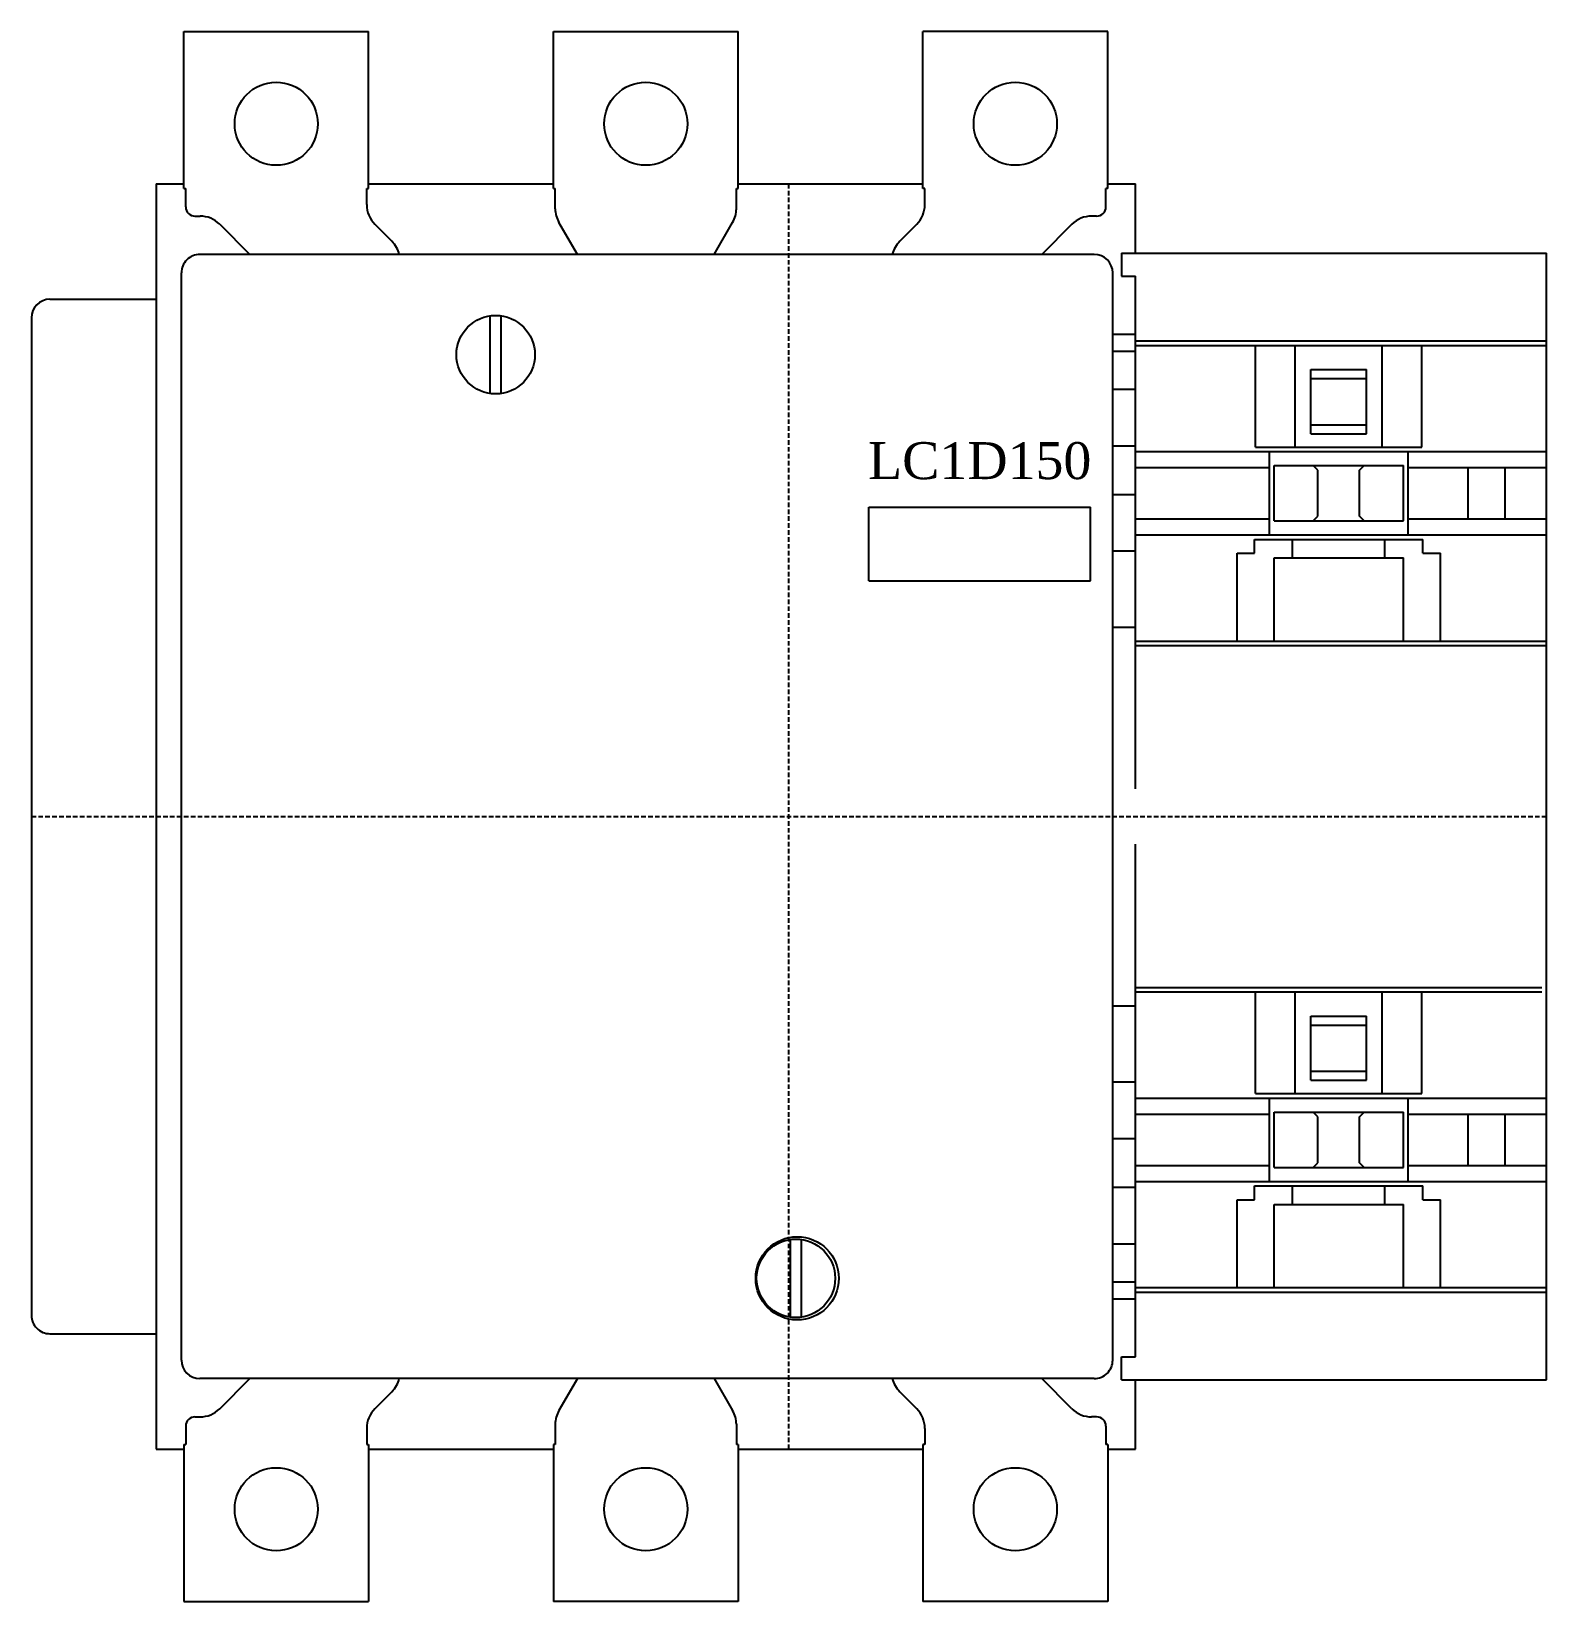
# Model space of a CAD drawing. Extents: x 0 to 164, y 0 to 170.
import ezdxf

# ---------------------------------------------------------------- set-up
doc = ezdxf.new("R2010")
doc.units = 0
doc.linetypes.add('DASHED', pattern=[0.75, 0.5, -0.25])
doc.layers.add('-15N-THT. THIẾT BỊ ĐÓNG MỞ', color=40, linetype='CONTINUOUS')
doc.styles.add('- 04.0', font='times.ttf', dxfattribs={"height": 4})

# ---------------------------------------------------------------- blocks, each defined once
blk = doc.blocks.new('06 - N - SC CTT LC1D150')
at = {"layer": '-15N-THT. THIẾT BỊ ĐÓNG MỞ'}
for p, q in [((16.5, 85), (36.5, 85)), ((16.5, 68), (16.5, 85)), ((36.5, 68), (36.5, 85)), ((56.5, 85), (76.5, 85)), ((56.5, 68), (56.5, 85)), ((76.5, 68), (76.5, 85)), ((116.499939, 85), (96.499939, 85)), ((96.499939, 68), (96.499939, 85)), ((116.499939, 68), (116.499939, 85)), ((13.5, 68.5), (13.5, -68.5)), ((13.5, 68.5), (16.5, 68.5)), ((16.5, 68), (16.699997, 68)), ((16.699997, 66), (16.699997, 68)), ((36.300003, 66.242645), (36.300003, 68)), ((36.300003, 68), (36.5, 68)), ((36.5, 68.5), (56.5, 68.5)), ((56.5, 68), (56.699997, 68)), ((56.699997, 65.803848), (56.699997, 68)), ((76.300003, 65.803833), (76.300003, 68)), ((76.300003, 68), (76.5, 68)), ((76.5, 68.5), (96.499939, 68.5)), ((96.69989, 68), (96.499939, 68)), ((96.69989, 66.242645), (96.69989, 68)), ((116.499939, 68), (116.299988, 68)), ((116.299988, 66), (116.299988, 68)), ((116.499939, 68.5), (119.499939, 68.5)), ((119.499939, 61), (119.499939, 68.5)), ((17.699997, 65), (18.257355, 65)), ((115.299988, 65), (114.742615, 65)), ((20.378678, 64.121346), (23.648957, 60.851067)), ((37.178665, 64.121338), (39.021313, 62.278687)), ((59.09539, 60.851067), (57.101925, 64.303848)), ((73.904627, 60.851067), (75.898081, 64.303833)), ((95.821324, 64.121323), (93.978688, 62.278687)), ((112.621311, 64.121338), (109.351044, 60.851067)), ((115.042252, 60.851067), (18.242264, 60.851067)), ((117.999939, 61), (163.999939, 61)), ((117.999939, 61), (117.999939, 58.5)), ((163.999939, -61), (163.999939, 61)), ((16.242264, -58.851067), (16.242264, 58.851067)), ((117.042252, -58.851067), (117.042252, 58.851067)), ((117.999939, 58.5), (119.499939, 58.5)), ((119.499939, 3), (119.499939, 58.5)), ((2, 56), (13.5, 56)), ((0, 54), (0, -54)), ((49.649994, 45.792572), (49.649994, 54.207428)), ((50.850006, 45.792572), (50.850006, 54.207428)), ((117.042252, 52.220276), (119.499939, 52.220276)), ((119.499939, 51.5), (163.999939, 51.5)), ((119.499939, 51), (163.999939, 51)), ((132.499939, 40), (132.499939, 51)), ((136.799988, 40), (136.799988, 51)), ((146.19989, 40), (146.19989, 51)), ((150.499939, 40), (150.499939, 51)), ((117.042252, 50.363968), (119.499939, 50.363968)), ((138.499939, 48.399994), (144.499939, 48.399994)), ((138.499939, 41.439423), (138.499939, 48.399994)), ((144.499939, 41.439423), (144.499939, 48.399994)), ((117.042252, 46.25), (119.499939, 46.25)), ((138.499939, 47.419708), (144.499939, 47.419708)), ((138.499939, 42.419708), (144.499939, 42.419708)), ((138.499939, 41.439423), (144.499939, 41.439423)), ((117.042252, 40.125015), (119.499939, 40.125015)), ((119.499939, 39.5), (163.999939, 39.5)), ((132.499939, 40), (150.499939, 40)), ((133.999939, 30.5), (133.999939, 39.5)), ((148.999939, 30.5), (148.999939, 39.5)), ((119.499939, 37.76796), (133.999939, 37.76796)), ((134.499939, 31.997864), (134.499939, 37.997925)), ((134.499939, 37.997925), (148.499939, 37.997925)), ((139.250008, 37.5), (138.75, 37.997917)), ((139.249939, 32.499985), (139.249939, 37.500015)), ((143.749939, 32.499969), (143.749939, 37.500015)), ((143.749985, 37.500015), (144.249985, 37.997932)), ((148.499939, 31.997864), (148.499939, 37.997925)), ((148.999939, 37.76796), (163.999939, 37.76796)), ((155.499939, 32.23204), (155.499939, 37.76796)), ((159.499939, 32.23204), (159.499939, 37.76796)), ((117.042252, 34.875), (119.499939, 34.875)), ((90.642258, 25.5), (90.642258, 33.5)), ((90.642258, 33.5), (114.642258, 33.5)), ((114.642258, 25.5), (114.642258, 33.5)), ((138.747872, 31.997856), (139.249993, 32.499985)), ((144.25, 31.997871), (143.75, 32.499985)), ((119.499939, 32.23204), (133.999939, 32.23204)), ((134.499939, 31.997864), (148.499939, 31.997864)), ((148.999939, 32.23204), (163.999939, 32.23204)), ((119.499939, 30.5), (163.999939, 30.5)), ((132.399842, 30), (150.600037, 30)), ((132.399842, 28.5), (132.399842, 30)), ((136.499939, 28), (136.499939, 30)), ((146.499939, 28), (146.499939, 30)), ((150.600037, 28.5), (150.600037, 30)), ((119.499939, 28.742401), (117.042252, 28.742401)), ((130.499939, 28.5), (132.399842, 28.5)), ((130.499939, 19), (130.499939, 28.5)), ((134.499939, 28), (148.499939, 28)), ((134.499939, 19), (134.499939, 28)), ((148.499939, 19), (148.499939, 28)), ((150.600037, 28.5), (152.499939, 28.5)), ((152.499939, 19), (152.499939, 28.5)), ((90.642258, 25.5), (114.642258, 25.5)), ((117.042252, 20.5), (119.499939, 20.5)), ((119.499939, 19), (163.999939, 19)), ((119.499939, 18.5), (163.999939, 18.5)), ((119.499939, -58.5), (119.499939, -3)), ((119.499939, -18.5), (163.499939, -18.5)), ((119.499939, -19), (163.499939, -19)), ((132.499939, -30), (132.499939, -19)), ((136.799988, -30), (136.799988, -19)), ((146.19989, -30), (146.19989, -19)), ((150.499939, -30), (150.499939, -19)), ((117.042252, -20.5), (119.499939, -20.5)), ((138.499939, -21.600006), (144.499939, -21.600006)), ((138.499939, -28.560577), (138.499939, -21.600006)), ((144.499939, -28.560577), (144.499939, -21.600006)), ((138.499939, -22.580292), (144.499939, -22.580292)), ((117.042252, -28.742432), (119.499939, -28.742432)), ((138.499939, -27.580292), (144.499939, -27.580292)), ((138.499939, -28.560577), (144.499939, -28.560577)), ((119.499939, -30.5), (163.999939, -30.5)), ((132.499939, -30), (150.499939, -30)), ((133.999939, -39.5), (133.999939, -30.5)), ((148.999939, -39.5), (148.999939, -30.5)), ((119.499939, -32.23204), (133.999939, -32.23204)), ((134.499939, -38.002136), (134.499939, -32.002075)), ((134.499939, -32.002075), (148.499939, -32.002075)), ((139.250023, -32.499998), (138.750016, -32.002076)), ((143.749985, -32.49999), (144.249985, -32.002067)), ((148.499939, -38.002136), (148.499939, -32.002075)), ((148.999939, -32.23204), (163.999939, -32.23204)), ((155.499939, -37.76796), (155.499939, -32.23204)), ((159.499939, -37.76796), (159.499939, -32.23204)), ((139.249939, -37.500015), (139.249939, -32.499985)), ((143.749939, -37.500031), (143.749939, -32.499985)), ((117.042252, -34.875), (119.499939, -34.875)), ((119.499939, -37.76796), (133.999939, -37.76796)), ((134.499939, -38.002136), (148.499939, -38.002136)), ((138.747872, -38.002131), (139.249985, -37.500015)), ((144.249985, -38.002128), (143.749977, -37.500018)), ((148.999939, -37.76796), (163.999939, -37.76796)), ((117.042252, -40.125015), (119.499939, -40.125015)), ((119.499939, -39.5), (163.999939, -39.5)), ((132.399842, -40), (150.600037, -40)), ((132.399842, -41.5), (132.399842, -40)), ((136.499939, -42), (136.499939, -40)), ((146.499939, -42), (146.499939, -40)), ((150.600037, -41.5), (150.600037, -40)), ((130.499939, -41.5), (132.399842, -41.5)), ((130.499939, -51), (130.499939, -41.5)), ((134.499939, -42), (148.499939, -42)), ((134.499939, -51), (134.499939, -42)), ((148.499939, -51), (148.499939, -42)), ((150.600037, -41.5), (152.499939, -41.5)), ((152.499939, -51), (152.499939, -41.5)), ((82.149994, -54.207428), (82.149994, -45.792572)), ((83.350006, -54.207428), (83.350006, -45.792572)), ((117.042252, -46.25), (119.499939, -46.25)), ((117.042252, -50.363968), (119.499939, -50.363968)), ((119.499939, -51), (163.999939, -51)), ((117.042252, -52.220276), (119.499939, -52.220276)), ((119.499939, -51.5), (163.999939, -51.5)), ((2, -56), (13.5, -56)), ((117.999939, -58.5), (119.499939, -58.5)), ((117.999939, -61), (117.999939, -58.5)), ((115.042252, -60.851067), (18.242264, -60.851067)), ((20.378693, -64.121332), (23.648957, -60.851067)), ((59.095374, -60.851067), (57.101925, -64.303822)), ((73.904609, -60.851067), (75.89807, -64.303843)), ((112.621319, -64.121344), (109.351044, -60.851067)), ((117.999939, -61), (163.999939, -61)), ((119.499939, -68.5), (119.499939, -61)), ((37.178681, -64.121323), (39.021317, -62.278687)), ((95.821341, -64.121344), (93.978693, -62.278698)), ((16.700012, -66), (16.700012, -68)), ((17.700012, -65), (18.257386, -65)), ((36.30011, -66.242645), (36.30011, -68)), ((56.699997, -65.803833), (56.699997, -68)), ((76.300003, -65.803848), (76.300003, -68)), ((96.699997, -66.242645), (96.699997, -68)), ((115.300003, -65), (114.742646, -65)), ((116.300003, -66), (116.300003, -68)), ((16.500061, -68), (16.500061, -85)), ((16.500061, -68), (16.700012, -68)), ((36.30011, -68), (36.500061, -68)), ((36.500061, -68), (36.500061, -85)), ((56.5, -68), (56.5, -85)), ((56.699997, -68), (56.5, -68)), ((76.5, -68), (76.300003, -68)), ((76.5, -68), (76.5, -85)), ((96.5, -68), (96.5, -85)), ((96.699997, -68), (96.5, -68)), ((116.5, -68), (116.300003, -68)), ((116.5, -68), (116.5, -85)), ((13.5, -68.5), (16.500061, -68.5)), ((36.500061, -68.5), (56.5, -68.5)), ((76.5, -68.5), (96.5, -68.5)), ((116.5, -68.5), (119.499939, -68.5)), ((16.500061, -85), (36.500061, -85)), ((76.5, -85), (56.5, -85)), ((116.5, -85), (96.5, -85))]:
    blk.add_line(p, q, dxfattribs=at)
at = {"layer": '-15N-THT. THIẾT BỊ ĐÓNG MỞ', "color": 6, "linetype": 'DASHED'}
for p, q in [((81.999969, -68.5), (81.999969, 68.5)), ((0, 0), (163.999939, 0))]:
    blk.add_line(p, q, dxfattribs=at)
at = {"layer": '-15N-THT. THIẾT BỊ ĐÓNG MỞ'}
for centre, radius in [((26.5, 75), 4.5), ((66.5, 75), 4.5), ((106.499939, 75), 4.5), ((50.25, 50), 4.25), ((82.892258, -49.999985), 4.5), ((82.75, -50), 4.25), ((26.500061, -75), 4.5), ((66.5, -75), 4.5), ((106.5, -75), 4.5)]:
    blk.add_circle(centre, radius, dxfattribs=at)
for centre, radius, start, end in [((17.699997, 66), 1, 180.000032, 270.000028), ((18.257355, 62), 3, 45.000001, 89.999982), ((39.300003, 66.242645), 3, 180.000032, 225.000051), ((59.699997, 65.803848), 3, 179.999909, 209.999958), ((73.300003, 65.803833), 3, 329.999852, 359.999846), ((93.699997, 66.242645), 3, 314.999937, 359.999955), ((114.742615, 62), 3, 90.000037, 135), ((115.299988, 66), 1, 269.999973, 0.000065), ((36.899994, 60.157364), 3, 13.369747, 45.000001), ((96.100037, 60.157364), 3, 135, 166.630251), ((18.242264, 58.851067), 2, 90.000003, 180.000005), ((115.042252, 58.851067), 2, 0.00000501, 90.000003), ((2, 54), 2, 89.999982, 179.999909), ((2, -54), 2, 179.999964, 270.000001), ((18.242264, -58.851067), 2, 180.000005, 270.000001), ((115.042252, -58.851067), 2, 270.000001, 0.00001), ((36.899964, -60.157364), 3, 314.999992, 346.630243), ((96.100006, -60.157364), 3, 193.369745, 224.999996), ((18.257386, -62), 3, 270.000028, 314.999992), ((39.300003, -66.242645), 3, 134.999946, 179.999964), ((59.699997, -65.803833), 3, 149.999861, 179.999855), ((73.300003, -65.803848), 3, 359.999928, 29.999977), ((93.699997, -66.242645), 3, 0.00003666, 45.000056), ((114.742646, -62), 3, 224.999996, 269.999973), ((17.700012, -66), 1, 89.999982, 180.000073), ((115.300003, -66), 1, 0.00003666, 90.000037)]:
    blk.add_arc(centre, radius, start, end, dxfattribs=at)
at = {"layer": '-15N-THT. THIẾT BỊ ĐÓNG MỞ', "color": 3, "insert": (102.642258, 38.5), "char_height": 4, "width": 17.18249766, "attachment_point": 5, "style": '- 04.0'}
blk.add_mtext('LC1D150', dxfattribs=at)

msp = doc.modelspace()

# ---------------------------------------------------------------- block references
msp.add_blockref('06 - N - SC CTT LC1D150', (0, 85))

doc.saveas('drawing.dxf')
